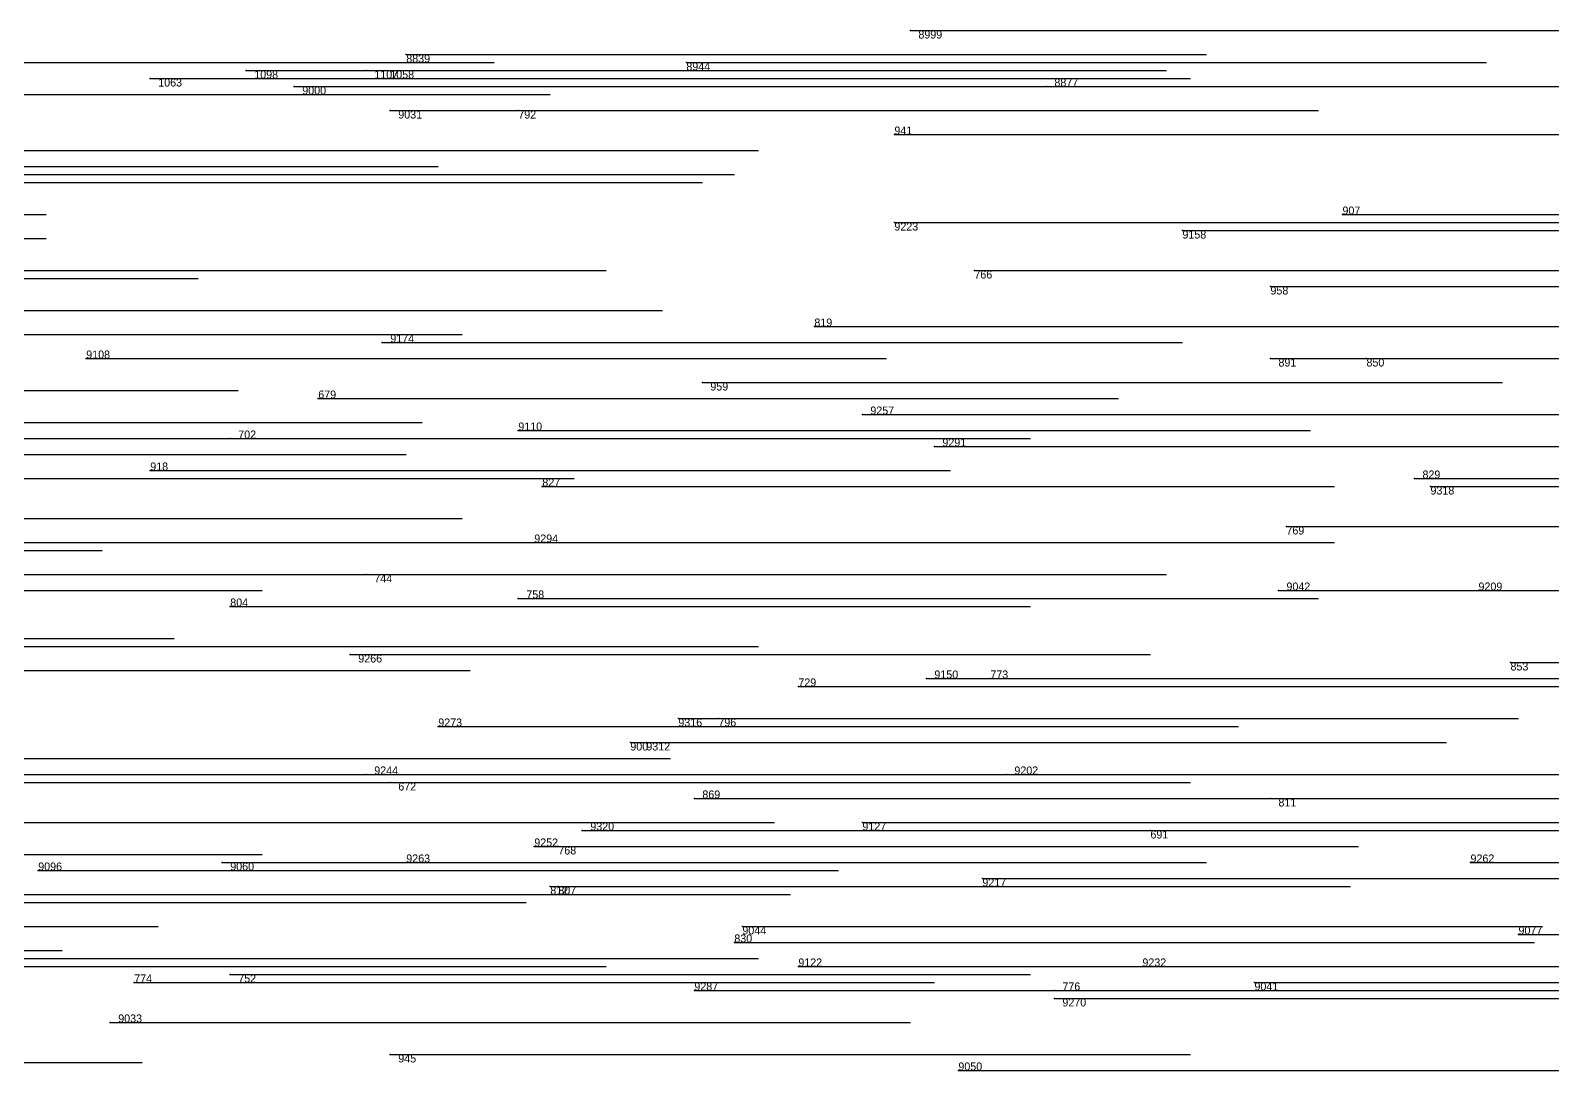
# Model space of a CAD drawing. Extents: x 0 to 1.1, y 0 to 1.
# Drawn here: x 0.765 to 0.9553, y 0.132 to 0.262 of the extents above; entities that cross this region are included whole.
import ezdxf

# ---------------------------------------------------------------- set-up
doc = ezdxf.new("R2010")
doc.units = 0
for name, color, linetype in [('Facilities', 3, 'CONTINUOUS'), ('Normals', 1, 'CONTINUOUS'), ('Source_points', 5, 'CONTINUOUS'), ('Text', 3, 'CONTINUOUS')]:
    doc.layers.add(name, color=color, linetype=linetype)

msp = doc.modelspace()

# ---------------------------------------------------------------- linework, layer by layer
at = {"layer": 'Facilities', "color": 3}
for p in [(0.875, 0.262, 1), (0.812, 0.259, 1), (0.792, 0.257), (0.807, 0.257), (0.847, 0.258, 1), (0.78, 0.256), (0.798, 0.255, 1), (0.81, 0.256), (0.892, 0.255, 1), (0.81, 0.252, 1), (0.826, 0.252), (0.873, 0.249), (0.873, 0.238, 1), (0.929, 0.239), (0.909, 0.237, 1), (0.883, 0.232), (0.92, 0.23), (0.863, 0.225), (0.809, 0.223, 1), (0.772, 0.221, 1), (0.92, 0.221), (0.932, 0.221), (0.849, 0.218), (0.801, 0.216), (0.869, 0.214, 1), (0.826, 0.212, 1), (0.79, 0.211), (0.878, 0.21, 1), (0.78, 0.207), (0.938, 0.206), (0.829, 0.205), (0.94, 0.205, 1), (0.922, 0.2), (0.828, 0.198, 1), (0.807, 0.194), (0.826, 0.191), (0.921, 0.192, 1), (0.946, 0.192, 1), (0.79, 0.19), (0.805, 0.184, 1), (0.95, 0.183), (0.877, 0.181, 1), (0.885, 0.181), (0.861, 0.18), (0.846, 0.176, 1), (0.851, 0.176), (0.816, 0.175, 1), (0.84, 0.173), (0.842, 0.173, 1), (0.807, 0.169, 1), (0.81, 0.168), (0.887, 0.169, 1), (0.848, 0.166), (0.92, 0.166), (0.834, 0.162, 1), (0.869, 0.163, 1), (0.905, 0.162), (0.828, 0.16, 1), (0.831, 0.16), (0.789, 0.158, 1), (0.812, 0.158, 1), (0.945, 0.158, 1), (0.766, 0.157, 1), (0.884, 0.156, 1), (0.83, 0.155), (0.831, 0.155), (0.854, 0.15, 1), (0.951, 0.149, 1), (0.853, 0.148), (0.861, 0.145, 1), (0.904, 0.145, 1), (0.778, 0.143), (0.79, 0.144), (0.918, 0.143, 1), (0.848, 0.142, 1), (0.893, 0.142), (0.893, 0.141, 1), (0.775, 0.138, 1), (0.81, 0.134), (0.881, 0.132, 1)]:
    msp.add_point(p, dxfattribs=at)
at = {"layer": 'Normals', "color": 1}
for p, q in [((0.875, 0.262, 1), (0.975, 0.262, 1)), ((0.812, 0.259, 1), (0.912, 0.259, 1)), ((0.723, 0.258), (0.823, 0.258)), ((0.792, 0.257), (0.892, 0.257)), ((0.807, 0.257), (0.907, 0.257)), ((0.847, 0.258, 1), (0.947, 0.258, 1)), ((0.78, 0.256), (0.88, 0.256)), ((0.798, 0.255, 1), (0.898, 0.255, 1)), ((0.81, 0.256), (0.91, 0.256)), ((0.892, 0.255, 1), (0.992, 0.255, 1)), ((0.73, 0.254), (0.83, 0.254)), ((0.81, 0.252, 1), (0.91, 0.252, 1)), ((0.826, 0.252), (0.926, 0.252)), ((0.873, 0.249), (0.973, 0.249)), ((0.678, 0.247, 1), (0.778, 0.247, 1)), ((0.756, 0.247, 1), (0.856, 0.247, 1)), ((0.716, 0.245, 1), (0.816, 0.245, 1)), ((0.753, 0.244), (0.853, 0.244)), ((0.682, 0.243), (0.782, 0.243)), ((0.749, 0.243), (0.849, 0.243)), ((0.667, 0.239), (0.767, 0.239)), ((0.873, 0.238, 1), (0.973, 0.238, 1)), ((0.929, 0.239), (1.029, 0.239)), ((0.667, 0.236, 1), (0.767, 0.236, 1)), ((0.909, 0.237, 1), (1.009, 0.237, 1)), ((0.686, 0.231, 1), (0.786, 0.231, 1)), ((0.721, 0.232), (0.821, 0.232)), ((0.737, 0.232), (0.837, 0.232)), ((0.883, 0.232), (0.983, 0.232)), ((0.92, 0.23), (1.02, 0.23)), ((0.744, 0.227, 1), (0.844, 0.227, 1)), ((0.863, 0.225), (0.963, 0.225)), ((0.719, 0.224), (0.819, 0.224)), ((0.809, 0.223, 1), (0.909, 0.223, 1)), ((0.772, 0.221, 1), (0.872, 0.221, 1)), ((0.92, 0.221), (1.02, 0.221)), ((0.932, 0.221), (1.032, 0.221)), ((0.691, 0.217), (0.791, 0.217)), ((0.849, 0.218), (0.949, 0.218)), ((0.801, 0.216), (0.901, 0.216)), ((0.869, 0.214, 1), (0.969, 0.214, 1)), ((0.714, 0.213), (0.814, 0.213)), ((0.826, 0.212, 1), (0.925, 0.212, 1)), ((0.756, 0.211), (0.856, 0.211)), ((0.79, 0.211), (0.89, 0.211)), ((0.878, 0.21, 1), (0.978, 0.21, 1)), ((0.712, 0.209), (0.812, 0.209)), ((0.733, 0.206, 1), (0.833, 0.206, 1)), ((0.78, 0.207), (0.88, 0.207)), ((0.938, 0.206), (1.038, 0.206)), ((0.829, 0.205), (0.928, 0.205)), ((0.94, 0.205, 1), (1.04, 0.205, 1)), ((0.719, 0.201, 1), (0.819, 0.201, 1)), ((0.922, 0.2), (1.022, 0.2)), ((0.736, 0.198, 1), (0.836, 0.198, 1)), ((0.828, 0.198, 1), (0.928, 0.198, 1)), ((0.674, 0.197, 1), (0.774, 0.197, 1)), ((0.708, 0.194, 1), (0.808, 0.194, 1)), ((0.807, 0.194), (0.907, 0.194)), ((0.694, 0.192, 1), (0.794, 0.192, 1)), ((0.826, 0.191), (0.926, 0.191)), ((0.921, 0.192, 1), (1.021, 0.192, 1)), ((0.946, 0.192, 1), (1.046, 0.192, 1)), ((0.79, 0.19), (0.89, 0.19)), ((0.683, 0.186, 1), (0.783, 0.186, 1)), ((0.736, 0.185, 1), (0.836, 0.185, 1)), ((0.756, 0.185, 1), (0.856, 0.185, 1)), ((0.805, 0.184, 1), (0.905, 0.184, 1)), ((0.95, 0.183), (1.05, 0.183)), ((0.72, 0.182), (0.82, 0.182)), ((0.877, 0.181, 1), (0.977, 0.181, 1)), ((0.885, 0.181), (0.985, 0.181)), ((0.861, 0.18), (0.961, 0.18)), ((0.846, 0.176, 1), (0.946, 0.176, 1)), ((0.851, 0.176), (0.951, 0.176)), ((0.816, 0.175, 1), (0.916, 0.175, 1)), ((0.84, 0.173), (0.94, 0.173)), ((0.842, 0.173, 1), (0.942, 0.173, 1)), ((0.745, 0.171), (0.845, 0.171)), ((0.741, 0.168, 1), (0.841, 0.168, 1)), ((0.755, 0.169, 1), (0.855, 0.169, 1)), ((0.807, 0.169, 1), (0.907, 0.169, 1)), ((0.81, 0.168), (0.91, 0.168)), ((0.887, 0.169, 1), (0.987, 0.169, 1)), ((0.848, 0.166), (0.948, 0.166)), ((0.92, 0.166), (1.02, 0.166)), ((0.758, 0.163, 1), (0.858, 0.163, 1)), ((0.834, 0.162, 1), (0.934, 0.162, 1)), ((0.869, 0.163, 1), (0.969, 0.163, 1)), ((0.905, 0.162), (1.005, 0.162)), ((0.828, 0.16, 1), (0.928, 0.16, 1)), ((0.831, 0.16), (0.931, 0.16)), ((0.694, 0.159), (0.794, 0.159)), ((0.789, 0.158, 1), (0.889, 0.158, 1)), ((0.812, 0.158, 1), (0.912, 0.158, 1)), ((0.945, 0.158, 1), (1.045, 0.158, 1)), ((0.766, 0.157, 1), (0.866, 0.157, 1)), ((0.884, 0.156, 1), (0.984, 0.156, 1)), ((0.83, 0.155), (0.93, 0.155)), ((0.831, 0.155), (0.93, 0.155)), ((0.727, 0.153, 1), (0.827, 0.153, 1)), ((0.76, 0.154), (0.86, 0.154)), ((0.681, 0.15), (0.781, 0.15)), ((0.854, 0.15, 1), (0.954, 0.15, 1)), ((0.951, 0.149, 1), (1.051, 0.149, 1)), ((0.669, 0.147), (0.769, 0.147)), ((0.853, 0.148), (0.953, 0.148)), ((0.737, 0.145), (0.837, 0.145)), ((0.756, 0.146, 1), (0.856, 0.146, 1)), ((0.861, 0.145, 1), (0.961, 0.145, 1)), ((0.904, 0.145, 1), (1.004, 0.145, 1)), ((0.778, 0.143), (0.878, 0.143)), ((0.79, 0.144), (0.89, 0.144)), ((0.918, 0.143, 1), (1.018, 0.143, 1)), ((0.848, 0.142, 1), (0.948, 0.142, 1)), ((0.893, 0.142), (0.993, 0.142)), ((0.893, 0.141, 1), (0.993, 0.141, 1)), ((0.775, 0.138, 1), (0.875, 0.138, 1)), ((0.81, 0.134), (0.91, 0.134)), ((0.679, 0.133), (0.779, 0.133)), ((0.881, 0.132, 1), (0.981, 0.132, 1))]:
    msp.add_line(p, q, dxfattribs=at)
at = {"layer": 'Source_points', "color": 5}
for p in [(0.875, 0.262, 1), (0.812, 0.259, 1), (0.792, 0.257), (0.807, 0.257), (0.847, 0.258, 1), (0.78, 0.256), (0.798, 0.255, 1), (0.81, 0.256), (0.892, 0.255, 1), (0.81, 0.252, 1), (0.826, 0.252), (0.873, 0.249), (0.873, 0.238, 1), (0.929, 0.239), (0.909, 0.237, 1), (0.883, 0.232), (0.92, 0.23), (0.863, 0.225), (0.809, 0.223, 1), (0.772, 0.221, 1), (0.92, 0.221), (0.932, 0.221), (0.849, 0.218), (0.801, 0.216), (0.869, 0.214, 1), (0.826, 0.212, 1), (0.79, 0.211), (0.878, 0.21, 1), (0.78, 0.207), (0.938, 0.206), (0.829, 0.205), (0.94, 0.205, 1), (0.922, 0.2), (0.828, 0.198, 1), (0.807, 0.194), (0.826, 0.191), (0.921, 0.192, 1), (0.946, 0.192, 1), (0.79, 0.19), (0.805, 0.184, 1), (0.95, 0.183), (0.877, 0.181, 1), (0.885, 0.181), (0.861, 0.18), (0.846, 0.176, 1), (0.851, 0.176), (0.816, 0.175, 1), (0.84, 0.173), (0.842, 0.173, 1), (0.807, 0.169, 1), (0.81, 0.168), (0.887, 0.169, 1), (0.848, 0.166), (0.92, 0.166), (0.834, 0.162, 1), (0.869, 0.163, 1), (0.905, 0.162), (0.828, 0.16, 1), (0.831, 0.16), (0.789, 0.158, 1), (0.812, 0.158, 1), (0.945, 0.158, 1), (0.766, 0.157, 1), (0.884, 0.156, 1), (0.83, 0.155), (0.831, 0.155), (0.854, 0.15, 1), (0.951, 0.149, 1), (0.853, 0.148), (0.861, 0.145, 1), (0.904, 0.145, 1), (0.778, 0.143), (0.79, 0.144), (0.918, 0.143, 1), (0.848, 0.142, 1), (0.893, 0.142), (0.893, 0.141, 1), (0.775, 0.138, 1), (0.81, 0.134), (0.881, 0.132, 1)]:
    msp.add_point(p, dxfattribs=at)

# ---------------------------------------------------------------- texts
at = {"layer": 'Text', "color": 3}
for s, p in [('8999', (0.876, 0.261, 1)), ('8839', (0.812, 0.258, 1)), ('1098', (0.793, 0.256)), ('1107', (0.808, 0.256)), ('1058', (0.81, 0.256)), ('8944', (0.847, 0.257, 1)), ('1063', (0.781, 0.255)), ('9000', (0.799, 0.254, 1)), ('8877', (0.893, 0.255, 1)), ('9031', (0.811, 0.251, 1)), ('792', (0.826, 0.251)), ('941', (0.873, 0.249)), ('907', (0.929, 0.239)), ('9223', (0.873, 0.237, 1)), ('9158', (0.909, 0.236, 1)), ('766', (0.883, 0.231)), ('958', (0.92, 0.229)), ('819', (0.863, 0.225)), ('9174', (0.81, 0.223, 1)), ('9108', (0.772, 0.221, 1)), ('891', (0.921, 0.22)), ('850', (0.932, 0.22)), ('679', (0.801, 0.216)), ('959', (0.85, 0.217)), ('9257', (0.87, 0.214, 1)), ('702', (0.791, 0.211)), ('9110', (0.826, 0.212, 1)), ('9291', (0.879, 0.21, 1)), ('918', (0.78, 0.207)), ('827', (0.829, 0.205)), ('829', (0.939, 0.206)), ('9318', (0.94, 0.204, 1)), ('769', (0.922, 0.199)), ('9294', (0.828, 0.198, 1)), ('744', (0.808, 0.193)), ('9042', (0.922, 0.192, 1)), ('9209', (0.946, 0.192, 1)), ('804', (0.79, 0.19)), ('758', (0.827, 0.191)), ('9266', (0.806, 0.183, 1)), ('853', (0.95, 0.182)), ('729', (0.861, 0.18)), ('9150', (0.878, 0.181, 1)), ('773', (0.885, 0.181)), ('9273', (0.816, 0.175, 1)), ('9316', (0.846, 0.175, 1)), ('796', (0.851, 0.175)), ('900', (0.84, 0.172)), ('9312', (0.842, 0.172, 1)), ('9244', (0.808, 0.169, 1)), ('9202', (0.888, 0.169, 1)), ('672', (0.811, 0.167)), ('869', (0.849, 0.166)), ('811', (0.921, 0.165)), ('9320', (0.835, 0.162, 1)), ('9127', (0.869, 0.162, 1)), ('691', (0.905, 0.161)), ('9252', (0.828, 0.16, 1)), ('768', (0.831, 0.159)), ('9096', (0.766, 0.157, 1)), ('9060', (0.79, 0.157, 1)), ('9263', (0.812, 0.158, 1)), ('9262', (0.945, 0.158, 1)), ('9217', (0.884, 0.155, 1)), ('812', (0.83, 0.154)), ('807', (0.831, 0.154)), ('830', (0.853, 0.148)), ('9044', (0.854, 0.149, 1)), ('9077', (0.951, 0.149, 1)), ('9122', (0.861, 0.145, 1)), ('9232', (0.904, 0.145, 1)), ('774', (0.778, 0.143)), ('752', (0.791, 0.143)), ('9287', (0.848, 0.142, 1)), ('776', (0.894, 0.142)), ('9041', (0.918, 0.142, 1)), ('9270', (0.894, 0.14, 1)), ('9033', (0.776, 0.138, 1)), ('945', (0.811, 0.133)), ('9050', (0.881, 0.132, 1))]:
    msp.add_text(s, height=0.001, dxfattribs=at).set_placement(p)

doc.saveas('drawing.dxf')
